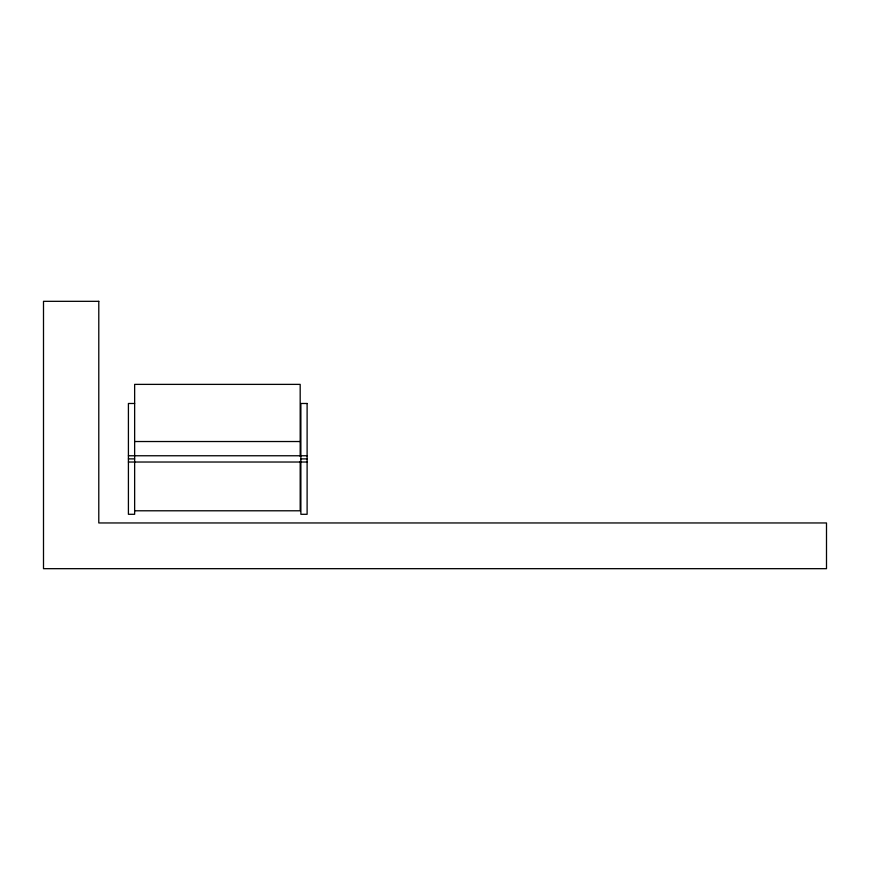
<?xml version="1.0" encoding="UTF-8"?>
<svg xmlns="http://www.w3.org/2000/svg" width="870" height="870" viewBox="0 0 870 870"><rect width="100%" height="100%" fill="white"/><g stroke="black" fill="none" stroke-linecap="round" stroke-linejoin="round"><path stroke-width="1.3" d="M134.643 403.484L128.412 403.484L128.412 514.3L134.643 514.3L134.643 384.377L300.183 384.377L300.183 456.467M134.643 441.525L300.183 441.525M128.412 455.76L307.11 455.76M128.412 458.892L134.643 458.892M300.879 458.892L307.11 458.892M128.412 462.024L307.11 462.024M134.643 510.788L300.183 510.788L300.183 461.404M98.788 301.324L43.5 301.324L43.5 568.675L826.5 568.675L826.5 522.957L98.788 522.957L98.788 301.324M307.11 403.484L300.879 403.484L300.879 514.3L307.11 514.3L307.11 403.484"/></g></svg>
